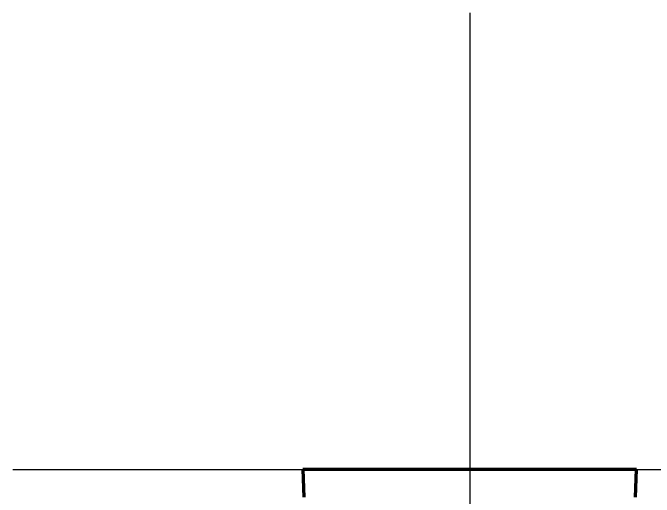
# Model space of a CAD drawing. Header units: inches. Extents: x 904 to 7172, y 213 to 5528.
# Drawn here: x 3028 to 3098.2, y 1590.7 to 1643.7 of the extents above; entities that cross this region are included whole.
import ezdxf

# ---------------------------------------------------------------- set-up
doc = ezdxf.new("R2010")
doc.units = ezdxf.units.IN

# ---------------------------------------------------------------- blocks, each defined once
blk = doc.blocks.new('A$C773D0E90')
at = {"color": 4}
for p, q in [((0, 50), (0, -50)), ((-50, 0), (50, 0))]:
    blk.add_line(p, q, dxfattribs=at)

msp = doc.modelspace()

# ---------------------------------------------------------------- linework, layer by layer
at = {"linetype": 'Continuous', "lineweight": 70}
for p, q in [((3096.269, 1593.718), (3059.769, 1593.718)), ((3059.769, 1593.718), (3059.874, 1590.7)), ((3096.163, 1590.7), (3096.269, 1593.718))]:
    msp.add_line(p, q, dxfattribs=at)

# ---------------------------------------------------------------- block references
msp.add_blockref('A$C773D0E90', (3078.019, 1593.718))

doc.saveas('drawing.dxf')
